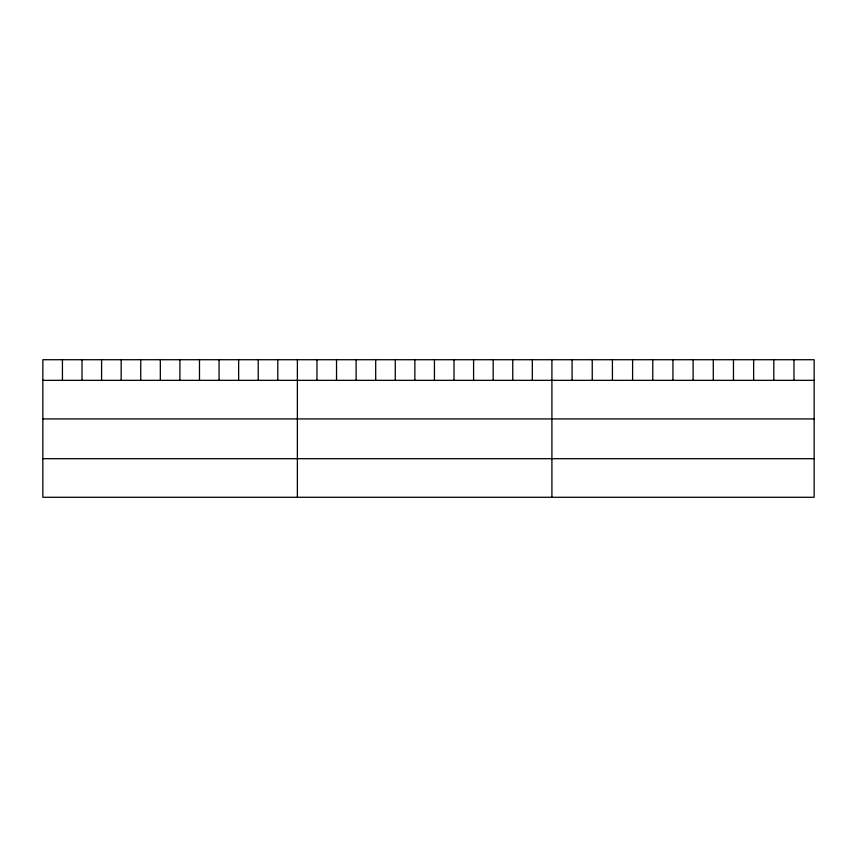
<?xml version="1.0" encoding="UTF-8"?>
<svg xmlns="http://www.w3.org/2000/svg" width="857" height="857" viewBox="0 0 857 857"><rect width="100%" height="100%" fill="white"/><g stroke="black" fill="none" stroke-linecap="round" stroke-linejoin="round"><path stroke-width="1.29" d="M814.15 380.337L814.15 497.285L42.85 497.285L42.85 359.715L814.15 359.715L814.15 380.337L42.85 380.337M42.85 418.923L814.15 418.923M42.85 458.688L814.15 458.688M793.978 359.715L793.978 380.337M773.807 359.715L773.807 380.337M753.635 359.715L753.635 380.337M733.463 359.715L733.463 380.337M713.292 359.715L713.292 380.337M693.12 359.715L693.12 380.337M672.938 359.715L672.938 380.337M652.766 359.715L652.766 380.337M632.595 359.715L632.595 380.337M612.423 359.715L612.423 380.337M592.251 359.715L592.251 380.337M572.08 359.715L572.08 380.337M551.908 359.715L551.908 497.285M532.326 359.715L532.326 380.337M512.754 359.715L512.754 380.337M493.171 359.715L493.171 380.337M473.589 359.715L473.589 380.337M454.017 359.715L454.017 380.337M434.435 359.715L434.435 380.337M414.852 359.715L414.852 380.337M395.27 359.715L395.27 380.337M375.698 359.715L375.698 380.337M356.116 359.715L356.116 380.337M336.533 359.715L336.533 380.337M316.961 359.715L316.961 380.337M297.379 359.715L297.379 497.285M277.797 359.715L277.797 380.337M258.225 359.715L258.225 380.337M238.642 359.715L238.642 380.337M219.06 359.715L219.06 380.337M199.488 359.715L199.488 380.337M179.906 359.715L179.906 380.337M160.323 359.715L160.323 380.337M140.741 359.715L140.741 380.337M121.169 359.715L121.169 380.337M101.587 359.715L101.587 380.337M82.004 359.715L82.004 380.337M62.432 359.715L62.432 380.337"/></g></svg>
